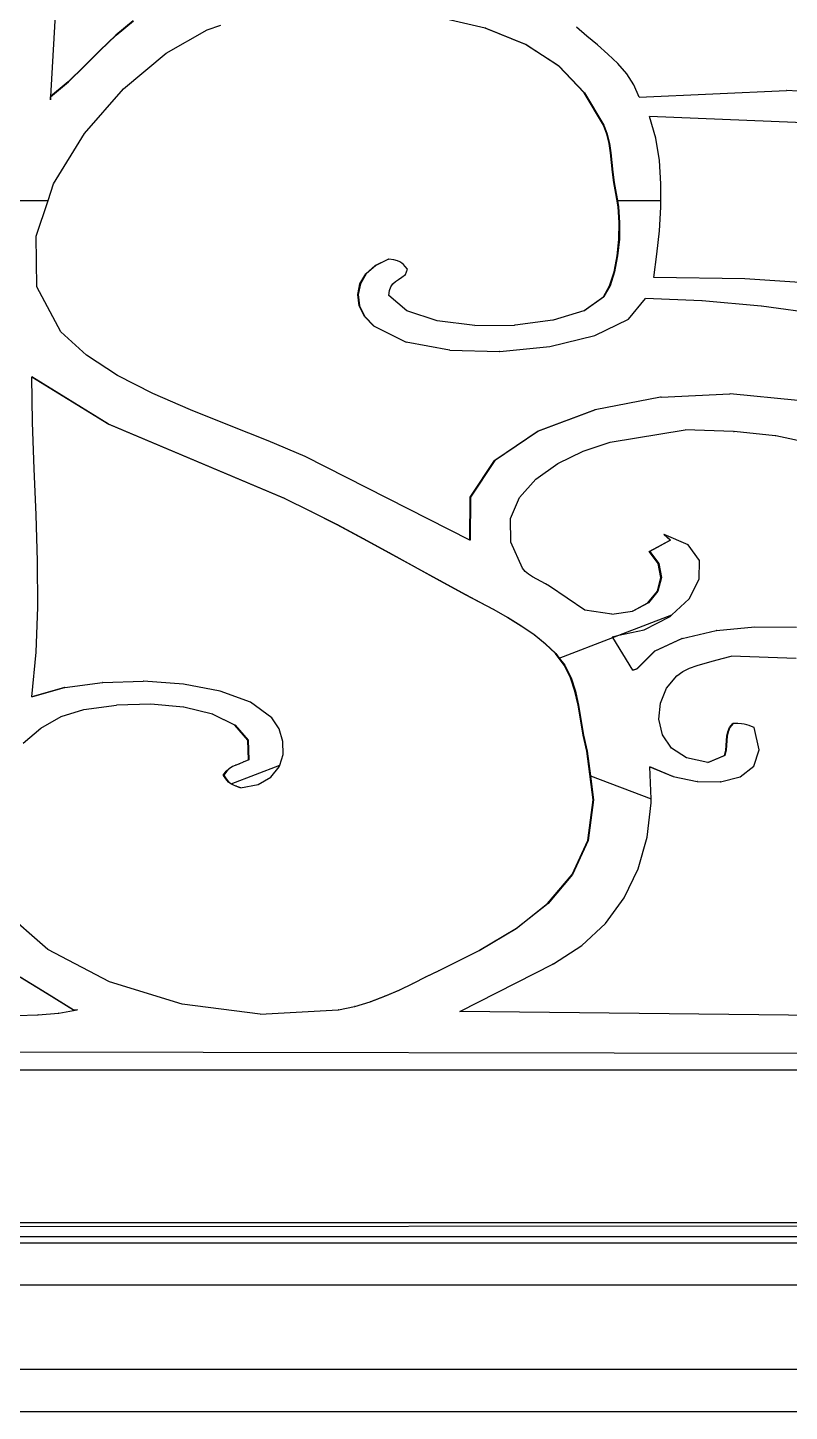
# Model space of a CAD drawing. Header units: inches. Extents: x 3672 to 10975, y -27382 to -746.
# Drawn here: x 4088.57 to 4097.61, y -26888.6 to -26872.18 of the extents above; entities that cross this region are included whole.
import ezdxf

# ---------------------------------------------------------------- set-up
doc = ezdxf.new("R2010")
doc.units = ezdxf.units.IN
doc.header["$LTSCALE"] = 17
doc.header["$MEASUREMENT"] = 0
doc.layers.add('25 BOT BAR', color=12, linetype='Continuous', lineweight=25)

# ---------------------------------------------------------------- blocks, each defined once
blk = doc.blocks.new('A$C99292ed1')
for p, q in [((17, 20.636), (16.829, 16.915)), ((21.991, 17.927), (21.424, 18.094)), ((17.81, 18.037), (17.602, 17.824)), ((17.607, 17.824), (17.815, 18.037)), ((18.202, 17.559), (18.687, 17.903)), ((18.687, 17.903), (18.852, 17.972)), ((22.47, 17.686), (21.991, 17.927)), ((21.996, 17.927), (21.991, 17.927)), ((21.996, 17.927), (22.475, 17.686)), ((23.198, 17.812), (23.076, 17.944)), ((17.602, 17.824), (17.413, 17.599)), ((17.417, 17.599), (17.607, 17.824)), ((17.607, 17.824), (17.602, 17.824)), ((23.324, 17.681), (23.198, 17.812)), ((17.413, 17.599), (17.228, 17.366)), ((17.233, 17.366), (17.417, 17.599)), ((17.417, 17.599), (17.413, 17.599)), ((22.86, 17.368), (22.47, 17.686)), ((22.475, 17.686), (22.47, 17.686)), ((22.475, 17.686), (22.864, 17.368)), ((23.448, 17.545), (23.324, 17.681)), ((17.696, 17.029), (18.202, 17.559)), ((23.566, 17.403), (23.448, 17.545)), ((17.228, 17.366), (17.036, 17.134)), ((17.041, 17.134), (17.233, 17.366)), ((17.233, 17.366), (17.228, 17.366)), ((23.166, 16.971), (22.86, 17.368)), ((22.864, 17.368), (22.86, 17.368)), ((22.864, 17.368), (23.171, 16.971)), ((23.671, 17.252), (23.566, 17.403)), ((23.757, 17.088), (23.671, 17.252)), ((17.036, 17.134), (16.829, 16.915)), ((16.829, 16.909), (17.041, 17.134)), ((17.041, 17.134), (17.036, 17.134)), ((23.82, 16.907), (23.757, 17.088)), ((16.829, 16.915), (16.829, 16.909)), ((17.231, 16.364), (17.696, 17.029)), ((23.394, 16.492), (23.166, 16.971)), ((23.171, 16.971), (23.166, 16.971)), ((23.171, 16.971), (23.398, 16.492)), ((23.82, 16.907), (25.567, 17.003)), ((25.567, 17.003), (25.569, 17.003)), ((25.571, 17.003), (25.569, 17.003)), ((27.274, 16.884), (25.571, 17.003)), ((16.829, 16.909), (16.827, 16.866)), ((16.827, 16.907), (16.829, 16.909)), ((16.827, 16.866), (16.827, 16.907)), ((26.268, 16.497), (23.943, 16.617)), ((24.015, 16.298), (23.943, 16.617)), ((23.435, 16.355), (23.394, 16.492)), ((23.398, 16.492), (23.394, 16.492)), ((23.398, 16.492), (23.44, 16.355)), ((16.864, 15.618), (17.231, 16.364)), ((23.462, 16.218), (23.435, 16.355)), ((23.44, 16.355), (23.435, 16.355)), ((23.44, 16.355), (23.466, 16.218)), ((24.058, 15.965), (24.015, 16.298)), ((23.478, 16.079), (23.462, 16.218)), ((23.466, 16.218), (23.462, 16.218)), ((23.466, 16.218), (23.483, 16.079)), ((23.49, 15.938), (23.478, 16.079)), ((23.483, 16.079), (23.478, 16.079)), ((23.483, 16.079), (23.494, 15.938)), ((23.501, 15.791), (23.49, 15.938)), ((23.494, 15.938), (23.49, 15.938)), ((23.494, 15.938), (23.506, 15.791)), ((24.077, 15.622), (24.058, 15.965)), ((23.517, 15.638), (23.501, 15.791)), ((23.506, 15.791), (23.501, 15.791)), ((23.506, 15.791), (23.522, 15.638)), ((16.798, 15.371), (16.864, 15.618)), ((23.542, 15.476), (23.517, 15.638)), ((23.522, 15.638), (23.517, 15.638)), ((23.522, 15.638), (23.547, 15.476)), ((24.076, 15.371), (24.077, 15.622)), ((23.569, 15.279), (23.542, 15.476)), ((23.547, 15.476), (23.542, 15.476)), ((23.547, 15.476), (23.561, 15.371)), ((15.607, 15.371), (16.798, 15.371)), ((16.656, 14.843), (16.798, 15.371)), ((23.561, 15.371), (23.574, 15.279)), ((23.561, 15.371), (24.076, 15.371)), ((23.581, 15.048), (23.569, 15.279)), ((23.574, 15.279), (23.569, 15.279)), ((23.574, 15.279), (23.586, 15.048)), ((24.059, 14.923), (24.076, 15.273)), ((24.076, 15.273), (24.076, 15.371)), ((23.578, 14.8), (23.581, 15.048)), ((23.586, 15.048), (23.581, 15.048)), ((23.586, 15.048), (23.583, 14.8)), ((16.665, 14.094), (16.656, 14.843)), ((23.558, 14.55), (23.578, 14.8)), ((23.583, 14.8), (23.563, 14.55)), ((23.583, 14.8), (23.578, 14.8)), ((24.03, 14.574), (24.059, 14.923)), ((20.685, 14.41), (20.839, 14.502)), ((20.843, 14.501), (20.69, 14.41)), ((20.839, 14.502), (20.843, 14.501)), ((20.844, 14.502), (20.843, 14.501)), ((20.904, 14.49), (20.844, 14.502)), ((20.947, 14.478), (20.904, 14.49)), ((20.977, 14.463), (20.947, 14.478)), ((21, 14.444), (20.977, 14.463)), ((23.522, 14.313), (23.558, 14.55)), ((23.563, 14.55), (23.527, 14.313)), ((23.563, 14.55), (23.558, 14.55)), ((23.993, 14.232), (24.03, 14.574)), ((20.573, 14.285), (20.685, 14.41)), ((20.69, 14.41), (20.578, 14.285)), ((20.69, 14.41), (20.685, 14.41)), ((21.019, 14.421), (21, 14.444)), ((21.04, 14.392), (21.019, 14.421)), ((21.067, 14.356), (21.04, 14.392)), ((21.043, 14.273), (21.067, 14.356)), ((23.467, 14.105), (23.522, 14.313)), ((23.527, 14.313), (23.472, 14.105)), ((23.527, 14.313), (23.522, 14.313)), ((20.476, 13.976), (20.503, 14.137)), ((20.508, 14.137), (20.481, 13.976)), ((20.503, 14.137), (20.573, 14.285)), ((20.508, 14.137), (20.503, 14.137)), ((20.578, 14.285), (20.508, 14.137)), ((20.578, 14.285), (20.573, 14.285)), ((20.87, 14.091), (20.894, 14.134)), ((20.894, 14.134), (20.923, 14.169)), ((20.923, 14.169), (20.959, 14.201)), ((20.959, 14.201), (20.998, 14.234)), ((20.998, 14.234), (21.043, 14.273)), ((25.072, 14.211), (23.993, 14.232)), ((26.071, 14.125), (25.072, 14.211)), ((16.951, 13.423), (16.665, 14.094)), ((20.481, 13.976), (20.476, 13.976)), ((20.494, 13.811), (20.476, 13.976)), ((20.481, 13.976), (20.499, 13.811)), ((20.844, 13.962), (20.854, 14.036)), ((21.059, 13.734), (20.844, 13.962)), ((20.854, 14.036), (20.87, 14.091)), ((23.394, 13.942), (23.467, 14.105)), ((23.472, 14.105), (23.398, 13.942)), ((23.472, 14.105), (23.467, 14.105)), ((20.557, 13.651), (20.494, 13.811)), ((20.499, 13.811), (20.494, 13.811)), ((20.499, 13.811), (20.562, 13.651)), ((23.162, 13.738), (23.394, 13.942)), ((23.398, 13.942), (23.167, 13.738)), ((23.398, 13.942), (23.394, 13.942)), ((23.692, 13.611), (23.894, 13.921)), ((24.563, 13.884), (23.894, 13.921)), ((24.567, 13.884), (24.563, 13.884)), ((25.267, 13.803), (24.567, 13.884)), ((25.272, 13.803), (25.267, 13.803)), ((25.979, 13.683), (25.272, 13.803)), ((20.666, 13.506), (20.557, 13.651)), ((20.562, 13.651), (20.557, 13.651)), ((20.562, 13.651), (20.671, 13.506)), ((21.418, 13.587), (21.059, 13.734)), ((23.162, 13.738), (22.796, 13.597)), ((23.167, 13.738), (23.162, 13.738)), ((20.671, 13.506), (20.666, 13.506)), ((21.046, 13.273), (20.666, 13.506)), ((20.671, 13.506), (21.051, 13.273)), ((21.865, 13.518), (21.418, 13.587)), ((21.865, 13.518), (22.339, 13.522)), ((22.344, 13.522), (22.339, 13.522)), ((22.792, 13.597), (22.344, 13.522)), ((22.796, 13.597), (22.792, 13.597)), ((23.291, 13.37), (23.692, 13.611)), ((17.256, 13.079), (16.951, 13.423)), ((22.758, 13.208), (23.291, 13.37)), ((21.051, 13.273), (21.046, 13.273)), ((21.566, 13.151), (21.051, 13.273)), ((21.571, 13.151), (21.566, 13.151)), ((21.571, 13.151), (22.158, 13.132)), ((22.162, 13.132), (22.758, 13.208)), ((17.625, 12.778), (17.256, 13.079)), ((22.162, 13.132), (22.158, 13.132)), ((16.604, 12.759), (17.521, 12.054)), ((16.604, 12.756), (16.604, 12.759)), ((17.517, 12.054), (16.604, 12.756)), ((16.613, 12.079), (16.604, 12.756)), ((18.042, 12.509), (17.625, 12.778)), ((18.49, 12.265), (18.042, 12.509)), ((24.078, 12.456), (24.896, 12.506)), ((24.896, 12.506), (24.897, 12.506)), ((24.9, 12.506), (24.897, 12.506)), ((25.704, 12.407), (24.9, 12.506)), ((24.073, 12.456), (23.297, 12.266)), ((24.078, 12.456), (24.073, 12.456)), ((18.952, 12.034), (18.49, 12.265)), ((22.615, 11.949), (23.292, 12.266)), ((23.297, 12.266), (22.619, 11.949)), ((23.297, 12.266), (23.292, 12.266)), ((16.634, 11.394), (16.613, 12.079)), ((19.6, 10.955), (17.517, 12.054)), ((17.517, 12.054), (17.521, 12.054)), ((17.521, 12.054), (19.604, 10.955)), ((19.412, 11.808), (18.952, 12.034)), ((22.101, 11.513), (22.615, 11.949)), ((22.619, 11.949), (22.105, 11.513)), ((22.619, 11.949), (22.615, 11.949)), ((23.473, 11.785), (24.365, 11.971)), ((24.94, 11.948), (24.365, 11.971)), ((24.94, 11.948), (24.945, 11.948)), ((25.435, 11.879), (24.945, 11.948)), ((25.44, 11.879), (25.435, 11.879)), ((25.865, 11.769), (25.44, 11.879)), ((19.852, 11.577), (19.412, 11.808)), ((23.152, 11.652), (23.473, 11.785)), ((21.807, 10.336), (19.852, 11.577)), ((21.811, 10.971), (22.101, 11.513)), ((22.105, 11.513), (21.816, 10.971)), ((22.105, 11.513), (22.101, 11.513)), ((22.851, 11.469), (23.152, 11.652)), ((16.658, 10.707), (16.634, 11.394)), ((22.592, 11.24), (22.851, 11.469)), ((22.398, 10.967), (22.592, 11.24)), ((19.92, 10.761), (19.6, 10.955)), ((19.604, 10.955), (19.6, 10.955)), ((19.604, 10.955), (19.924, 10.761)), ((21.807, 10.336), (21.811, 10.971)), ((21.816, 10.971), (21.811, 10.333)), ((21.816, 10.971), (21.811, 10.971)), ((22.291, 10.654), (22.398, 10.967)), ((16.675, 10.022), (16.658, 10.707)), ((19.924, 10.761), (19.92, 10.761)), ((20.233, 10.56), (19.92, 10.761)), ((19.924, 10.761), (20.238, 10.56)), ((20.542, 10.355), (20.233, 10.56)), ((20.238, 10.56), (20.233, 10.56)), ((20.238, 10.56), (20.547, 10.355)), ((22.294, 10.303), (22.291, 10.654)), ((20.847, 10.147), (20.542, 10.355)), ((20.547, 10.355), (20.542, 10.355)), ((20.547, 10.355), (20.852, 10.147)), ((24.113, 10.416), (24.122, 10.411)), ((24.187, 10.333), (24.113, 10.416)), ((24.117, 10.416), (24.113, 10.416)), ((24.401, 10.265), (24.117, 10.416)), ((24.117, 10.416), (24.122, 10.411)), ((24.122, 10.411), (24.192, 10.333)), ((21.811, 10.333), (21.807, 10.336)), ((22.431, 9.918), (22.294, 10.303)), ((23.939, 10.167), (24.187, 10.333)), ((24.192, 10.333), (23.944, 10.167)), ((24.192, 10.333), (24.187, 10.333)), ((24.534, 10.032), (24.401, 10.265)), ((16.678, 9.342), (16.675, 10.022)), ((20.852, 10.147), (20.847, 10.147)), ((21.15, 9.938), (20.847, 10.147)), ((20.852, 10.147), (21.155, 9.938)), ((24.045, 9.986), (23.939, 10.167)), ((23.944, 10.167), (23.939, 10.167)), ((23.944, 10.167), (24.05, 9.986)), ((24.532, 9.753), (24.534, 10.032)), ((21.453, 9.73), (21.15, 9.938)), ((21.155, 9.938), (21.15, 9.938)), ((21.155, 9.938), (21.458, 9.73)), ((22.464, 9.869), (22.431, 9.918)), ((22.505, 9.827), (22.464, 9.869)), ((24.077, 9.782), (24.045, 9.986)), ((24.05, 9.986), (24.045, 9.986)), ((24.05, 9.986), (24.082, 9.782)), ((21.757, 9.524), (21.453, 9.73)), ((21.458, 9.73), (21.453, 9.73)), ((21.458, 9.73), (21.762, 9.524)), ((22.552, 9.788), (22.505, 9.827)), ((22.602, 9.753), (22.552, 9.788)), ((22.654, 9.719), (22.602, 9.753)), ((22.706, 9.685), (22.654, 9.719)), ((24.036, 9.579), (24.077, 9.782)), ((24.082, 9.782), (24.041, 9.579)), ((24.082, 9.782), (24.077, 9.782)), ((24.411, 9.465), (24.532, 9.753)), ((21.762, 9.524), (21.757, 9.524)), ((21.921, 9.416), (21.757, 9.524)), ((21.762, 9.524), (21.925, 9.416)), ((22.754, 9.649), (22.706, 9.685)), ((23.175, 9.296), (22.754, 9.649)), ((23.923, 9.404), (24.036, 9.579)), ((24.041, 9.579), (23.928, 9.404)), ((24.041, 9.579), (24.036, 9.579)), ((22.088, 9.303), (21.921, 9.416)), ((21.925, 9.416), (21.921, 9.416)), ((21.925, 9.416), (22.093, 9.303)), ((23.74, 9.282), (23.923, 9.404)), ((23.928, 9.404), (23.745, 9.282)), ((23.928, 9.404), (23.923, 9.404)), ((24.208, 9.225), (24.411, 9.465)), ((16.657, 8.67), (16.678, 9.342)), ((22.254, 9.186), (22.088, 9.303)), ((22.093, 9.303), (22.088, 9.303)), ((22.093, 9.303), (22.259, 9.186)), ((23.494, 9.237), (23.175, 9.296)), ((23.494, 9.237), (23.74, 9.282)), ((23.575, 8.923), (24.208, 9.225)), ((23.745, 9.282), (23.74, 9.282)), ((23.878, 9.003), (24.188, 9.202)), ((24.188, 9.202), (24.208, 9.225)), ((22.415, 9.063), (22.254, 9.186)), ((22.259, 9.186), (22.254, 9.186)), ((22.259, 9.186), (22.419, 9.063)), ((22.566, 8.934), (22.415, 9.063)), ((22.419, 9.063), (22.415, 9.063)), ((22.419, 9.063), (22.571, 8.934)), ((24.736, 8.992), (25.193, 9.046)), ((25.193, 9.046), (25.685, 9.045)), ((22.571, 8.934), (22.566, 8.934)), ((22.704, 8.797), (22.566, 8.934)), ((22.571, 8.934), (22.708, 8.797)), ((22.869, 8.585), (23.504, 8.889)), ((23.498, 8.902), (23.575, 8.923)), ((23.504, 8.889), (23.498, 8.902)), ((23.504, 8.889), (23.575, 8.923)), ((23.745, 8.406), (23.504, 8.889)), ((23.575, 8.923), (23.878, 9.003)), ((24.002, 8.689), (24.325, 8.876)), ((24.33, 8.876), (24.006, 8.689)), ((24.33, 8.876), (24.325, 8.876)), ((24.33, 8.876), (24.732, 8.992)), ((24.736, 8.992), (24.732, 8.992)), ((22.823, 8.653), (22.704, 8.797)), ((22.708, 8.797), (22.704, 8.797)), ((22.708, 8.797), (22.828, 8.653)), ((16.604, 8.012), (16.657, 8.67)), ((22.929, 8.478), (22.823, 8.653)), ((22.828, 8.653), (22.823, 8.653)), ((22.828, 8.653), (22.869, 8.585)), ((22.869, 8.585), (22.934, 8.478)), ((23.79, 8.425), (24.002, 8.689)), ((24.006, 8.689), (23.795, 8.425)), ((24.006, 8.689), (24.002, 8.689)), ((24.602, 8.511), (24.703, 8.543)), ((24.703, 8.543), (24.806, 8.576)), ((24.806, 8.576), (24.91, 8.612)), ((25.682, 8.576), (24.91, 8.612)), ((22.934, 8.478), (22.929, 8.478)), ((23.004, 8.292), (22.929, 8.478)), ((22.934, 8.478), (23.009, 8.292)), ((23.745, 8.406), (23.79, 8.425)), ((23.795, 8.425), (23.745, 8.404)), ((23.745, 8.404), (23.745, 8.406)), ((23.795, 8.425), (23.79, 8.425)), ((24.266, 8.321), (24.337, 8.384)), ((24.337, 8.384), (24.418, 8.434)), ((24.418, 8.434), (24.507, 8.476)), ((24.507, 8.476), (24.602, 8.511)), ((16.996, 8.146), (17.446, 8.224)), ((17.451, 8.224), (17.446, 8.224)), ((17.451, 8.224), (17.928, 8.241)), ((17.928, 8.241), (17.929, 8.241)), ((17.933, 8.241), (17.929, 8.241)), ((18.408, 8.198), (17.933, 8.241)), ((23.009, 8.292), (23.004, 8.292)), ((23.056, 8.095), (23.004, 8.292)), ((23.009, 8.292), (23.061, 8.095)), ((24.143, 8.138), (24.266, 8.321)), ((16.604, 8.012), (16.992, 8.146)), ((16.992, 8.146), (16.604, 8.01)), ((16.996, 8.146), (16.992, 8.146)), ((18.843, 8.094), (18.408, 8.198)), ((19.204, 7.928), (18.843, 8.094)), ((23.093, 7.888), (23.056, 8.095)), ((23.061, 8.095), (23.056, 8.095)), ((23.061, 8.095), (23.098, 7.888)), ((24.07, 7.916), (24.143, 8.138)), ((16.604, 8.01), (16.604, 8.012)), ((17.224, 7.824), (17.611, 7.888)), ((18.018, 7.899), (17.611, 7.888)), ((18.406, 7.855), (18.018, 7.899)), ((19.456, 7.699), (19.204, 7.928)), ((23.154, 7.44), (23.093, 7.888)), ((23.098, 7.888), (23.093, 7.888)), ((23.098, 7.888), (23.159, 7.44)), ((24.052, 7.678), (24.07, 7.916)), ((16.953, 7.716), (17.224, 7.824)), ((18.41, 7.855), (18.406, 7.855)), ((18.751, 7.752), (18.41, 7.855)), ((19.017, 7.59), (18.751, 7.752)), ((18.756, 7.752), (18.751, 7.752)), ((18.756, 7.752), (19.022, 7.59)), ((16.713, 7.544), (16.953, 7.716)), ((19.17, 7.366), (19.017, 7.59)), ((19.022, 7.59), (19.017, 7.59)), ((19.022, 7.59), (19.175, 7.366)), ((19.542, 7.535), (19.456, 7.699)), ((24.094, 7.447), (24.052, 7.678)), ((24.87, 7.492), (24.892, 7.555)), ((24.897, 7.555), (24.875, 7.492)), ((24.892, 7.555), (24.931, 7.616)), ((24.897, 7.555), (24.892, 7.555)), ((24.936, 7.616), (24.897, 7.555)), ((24.936, 7.616), (24.931, 7.616)), ((24.989, 7.614), (24.936, 7.616)), ((25.032, 7.609), (24.989, 7.614)), ((25.067, 7.603), (25.032, 7.609)), ((25.096, 7.594), (25.067, 7.603)), ((25.123, 7.583), (25.096, 7.594)), ((25.152, 7.57), (25.123, 7.583)), ((25.184, 7.554), (25.152, 7.57)), ((25.243, 7.222), (25.184, 7.554)), ((16.504, 7.324), (16.713, 7.544)), ((19.588, 7.347), (19.542, 7.535)), ((23.195, 7.202), (23.154, 7.44)), ((23.159, 7.44), (23.154, 7.44)), ((23.159, 7.44), (23.2, 7.202)), ((24.202, 7.248), (24.094, 7.447)), ((24.854, 7.36), (24.859, 7.428)), ((24.859, 7.428), (24.87, 7.492)), ((24.863, 7.428), (24.859, 7.428)), ((24.863, 7.428), (24.859, 7.36)), ((24.875, 7.492), (24.863, 7.428)), ((24.875, 7.492), (24.87, 7.492)), ((19.178, 7.077), (19.17, 7.366)), ((19.175, 7.366), (19.17, 7.366)), ((19.175, 7.366), (19.183, 7.077)), ((19.589, 7.154), (19.588, 7.347)), ((24.381, 7.103), (24.202, 7.248)), ((24.846, 7.217), (24.851, 7.29)), ((24.856, 7.29), (24.85, 7.217)), ((24.851, 7.29), (24.854, 7.36)), ((24.856, 7.29), (24.851, 7.29)), ((24.859, 7.36), (24.854, 7.36)), ((24.859, 7.36), (24.856, 7.29)), ((19.12, 7.043), (19.178, 7.077)), ((19.183, 7.077), (19.124, 7.043)), ((19.183, 7.077), (19.178, 7.077)), ((19.55, 6.996), (19.589, 7.154)), ((23.272, 6.483), (23.195, 7.202)), ((23.2, 7.202), (23.195, 7.202)), ((23.2, 7.202), (23.239, 6.836)), ((24.635, 7.036), (24.381, 7.103)), ((24.635, 7.036), (24.832, 7.139)), ((24.837, 7.139), (24.638, 7.036)), ((24.832, 7.139), (24.846, 7.217)), ((24.837, 7.139), (24.832, 7.139)), ((24.85, 7.217), (24.837, 7.139)), ((24.85, 7.217), (24.846, 7.217)), ((25.179, 6.981), (25.243, 7.222)), ((18.88, 6.849), (18.915, 6.907)), ((18.92, 6.907), (18.885, 6.849)), ((18.915, 6.907), (18.949, 6.947)), ((18.92, 6.907), (18.915, 6.907)), ((18.954, 6.947), (18.92, 6.907)), ((18.949, 6.947), (18.986, 6.976)), ((18.954, 6.947), (18.949, 6.947)), ((18.99, 6.976), (18.954, 6.947)), ((18.972, 6.72), (19.55, 6.996)), ((18.986, 6.976), (19.025, 6.998)), ((18.99, 6.976), (18.986, 6.976)), ((19.03, 6.998), (18.99, 6.976)), ((19.025, 6.998), (19.069, 7.018)), ((19.03, 6.998), (19.025, 6.998)), ((19.074, 7.018), (19.03, 6.998)), ((19.069, 7.018), (19.12, 7.043)), ((19.074, 7.018), (19.069, 7.018)), ((19.124, 7.043), (19.074, 7.018)), ((19.124, 7.043), (19.12, 7.043)), ((19.446, 6.817), (19.543, 6.971)), ((19.543, 6.971), (19.55, 6.996)), ((23.944, 6.973), (24.222, 6.829)), ((23.944, 6.971), (23.944, 6.973)), ((24.217, 6.829), (23.944, 6.971)), ((23.959, 6.497), (23.944, 6.971)), ((24.638, 7.036), (24.635, 7.036)), ((25.017, 6.825), (25.179, 6.981)), ((18.902, 6.806), (18.88, 6.849)), ((18.885, 6.849), (18.88, 6.849)), ((18.885, 6.849), (18.907, 6.806)), ((18.921, 6.772), (18.902, 6.806)), ((18.907, 6.806), (18.902, 6.806)), ((18.907, 6.806), (18.926, 6.772)), ((18.941, 6.745), (18.921, 6.772)), ((18.926, 6.772), (18.921, 6.772)), ((18.926, 6.772), (18.946, 6.745)), ((18.964, 6.722), (18.941, 6.745)), ((18.946, 6.745), (18.941, 6.745)), ((18.946, 6.745), (18.969, 6.722)), ((19.294, 6.709), (19.446, 6.817)), ((23.239, 6.836), (23.959, 6.497)), ((23.239, 6.836), (23.277, 6.483)), ((24.222, 6.829), (24.217, 6.829)), ((24.222, 6.829), (24.507, 6.753)), ((24.511, 6.753), (24.507, 6.753)), ((24.511, 6.753), (24.781, 6.751)), ((24.786, 6.751), (24.781, 6.751)), ((24.786, 6.751), (25.017, 6.825)), ((18.993, 6.702), (18.964, 6.722)), ((18.969, 6.722), (18.964, 6.722)), ((18.969, 6.722), (18.972, 6.72)), ((18.972, 6.72), (18.998, 6.702)), ((19.03, 6.683), (18.993, 6.702)), ((18.998, 6.702), (18.993, 6.702)), ((18.998, 6.702), (19.035, 6.683)), ((19.079, 6.662), (19.03, 6.683)), ((19.035, 6.683), (19.03, 6.683)), ((19.035, 6.683), (19.082, 6.663)), ((19.082, 6.663), (19.079, 6.662)), ((19.084, 6.662), (19.082, 6.663)), ((19.084, 6.662), (19.294, 6.709)), ((23.208, 5.88), (23.272, 6.483)), ((23.277, 6.483), (23.213, 5.88)), ((23.277, 6.483), (23.272, 6.483)), ((23.915, 5.928), (23.961, 6.435)), ((23.961, 6.435), (23.959, 6.497)), ((23.808, 5.457), (23.915, 5.928)), ((23.021, 5.373), (23.208, 5.88)), ((23.213, 5.88), (23.026, 5.373)), ((23.213, 5.88), (23.208, 5.88)), ((23.642, 5.029), (23.808, 5.457)), ((22.731, 4.944), (23.021, 5.373)), ((23.026, 5.373), (22.736, 4.944)), ((23.026, 5.373), (23.021, 5.373)), ((22.357, 4.575), (22.731, 4.944)), ((22.736, 4.944), (22.362, 4.575)), ((22.736, 4.944), (22.731, 4.944)), ((23.417, 4.649), (23.642, 5.029)), ((16.797, 4.26), (16.254, 4.856)), ((23.137, 4.32), (23.417, 4.649)), ((21.918, 4.248), (22.357, 4.575)), ((22.362, 4.575), (21.923, 4.248)), ((22.362, 4.575), (22.357, 4.575)), ((22.803, 4.049), (23.137, 4.32)), ((17.529, 3.781), (16.797, 4.26)), ((21.435, 3.946), (21.918, 4.248)), ((21.923, 4.248), (21.439, 3.946)), ((21.923, 4.248), (21.918, 4.248)), ((21.285, 3.854), (21.435, 3.946)), ((21.439, 3.946), (21.29, 3.854)), ((21.439, 3.946), (21.435, 3.946)), ((21.687, 3.344), (22.803, 4.049)), ((22.797, 4.049), (22.795, 4.047)), ((16.783, 3.611), (16.468, 3.85)), ((16.472, 3.85), (16.788, 3.611)), ((18.39, 3.45), (17.529, 3.781)), ((21.129, 3.757), (21.285, 3.854)), ((21.29, 3.854), (21.134, 3.757)), ((21.29, 3.854), (21.285, 3.854)), ((20.799, 3.568), (20.967, 3.66)), ((20.972, 3.66), (20.803, 3.568)), ((20.967, 3.66), (21.129, 3.757)), ((20.972, 3.66), (20.967, 3.66)), ((21.134, 3.757), (20.972, 3.66)), ((21.134, 3.757), (21.129, 3.757)), ((16.788, 3.611), (16.783, 3.611)), ((17.095, 3.365), (16.783, 3.611)), ((16.788, 3.611), (17.1, 3.365)), ((19.317, 3.301), (18.39, 3.45)), ((20.443, 3.415), (20.622, 3.485)), ((20.622, 3.485), (20.799, 3.568)), ((20.627, 3.485), (20.622, 3.485)), ((20.803, 3.568), (20.627, 3.485)), ((20.803, 3.568), (20.799, 3.568)), ((16.426, 3.282), (16.677, 3.291)), ((16.682, 3.291), (16.677, 3.291)), ((16.682, 3.291), (16.922, 3.315)), ((16.926, 3.315), (16.922, 3.315)), ((16.926, 3.315), (17.145, 3.365)), ((17.1, 3.365), (17.095, 3.365)), ((17.1, 3.365), (17.145, 3.365)), ((17.149, 3.365), (17.145, 3.365)), ((19.317, 3.301), (20.244, 3.365)), ((20.249, 3.365), (20.244, 3.365)), ((20.249, 3.365), (20.438, 3.415)), ((20.443, 3.415), (20.438, 3.415)), ((25.948, 3.282), (21.687, 3.344)), ((16.133, 2.743), (26.791, 2.722)), ((31.721, 2.472), (15.246, 2.472)), ((15.761, 0.15), (34.007, 0.171)), ((15.823, 0.213), (33.897, 0.213)), ((36.749, 0), (4.93, 0))]:
    blk.add_line(p, q)
at = {"layer": '25 BOT BAR'}
blk.add_line((148.015, 0), (0.015, 0), dxfattribs=at)

msp = doc.modelspace()

# ---------------------------------------------------------------- linework, layer by layer
at = {"layer": '25 BOT BAR'}
for p, q in [((4072.025, -26886.596), (4220.025, -26886.596)), ((4070.525, -26887.096), (4221.525, -26887.096)), ((4071.025, -26888.096), (4221.025, -26888.096)), ((4071.025, -26888.596), (4221.025, -26888.596))]:
    msp.add_line(p, q, dxfattribs=at)

# ---------------------------------------------------------------- block references
at = {"layer": '25 BOT BAR', "yscale": 0.8}
msp.add_blockref('A$C99292ed1', (4072.01, -26886.524), dxfattribs=at)

doc.saveas('drawing.dxf')
